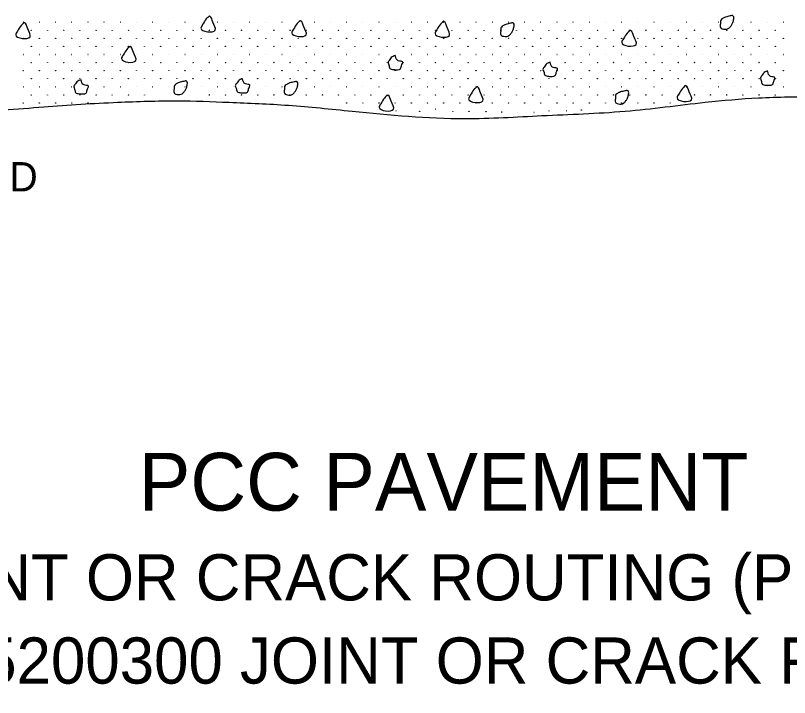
# Model space of a CAD drawing. Extents: x 0 to 2.83, y 0 to 1.83.
# Drawn here: x 1.1773 to 1.5122, y 0.9157 to 1.2109 of the extents above; entities that cross this region are included whole.
import ezdxf

# ---------------------------------------------------------------- set-up
doc = ezdxf.new("R2010")
doc.units = 0
doc.layers.add('RD_Pr_Roadway_Items', color=7, linetype='Continuous')
doc.layers.add('RD_Pr_Roadway_Notes', color=7, linetype='Continuous')

msp = doc.modelspace()

# ---------------------------------------------------------------- linework, layer by layer
at = {"layer": 'RD_Pr_Roadway_Items'}
for centre in [(1.18061, 1.20798), (1.18761, 1.20798), (1.19461, 1.20798), (1.20161, 1.20798), (1.2086, 1.20798), (1.2156, 1.20798), (1.2226, 1.20798), (1.2296, 1.20798), (1.23659, 1.20798), (1.24359, 1.20798), (1.25059, 1.20798), (1.25759, 1.20798), (1.26459, 1.20798), (1.27158, 1.20798), (1.27858, 1.20798), (1.28558, 1.20798), (1.29258, 1.20798), (1.29958, 1.20798), (1.30657, 1.20798), (1.31357, 1.20798), (1.32057, 1.20798), (1.32757, 1.20798), (1.33457, 1.20798), (1.34156, 1.20798), (1.34856, 1.20798), (1.35556, 1.20798), (1.36256, 1.20798), (1.36956, 1.20798), (1.37655, 1.20798), (1.38355, 1.20798), (1.39055, 1.20798), (1.39755, 1.20798), (1.40455, 1.20798), (1.41154, 1.20798), (1.41854, 1.20798), (1.42554, 1.20798), (1.43254, 1.20798), (1.43954, 1.20798), (1.44653, 1.20798), (1.45353, 1.20798), (1.46053, 1.20798), (1.46753, 1.20798), (1.47453, 1.20798), (1.48152, 1.20798), (1.48852, 1.20798), (1.49552, 1.20798), (1.50252, 1.20798), (1.50952, 1.20798), (1.18411, 1.20448), (1.19111, 1.20448), (1.19811, 1.20448), (1.2051, 1.20448), (1.2121, 1.20448), (1.2191, 1.20448), (1.2261, 1.20448), (1.2331, 1.20448), (1.24009, 1.20448), (1.24709, 1.20448), (1.25409, 1.20448), (1.26109, 1.20448), (1.26809, 1.20448), (1.27508, 1.20448), (1.28208, 1.20448), (1.28908, 1.20448), (1.29608, 1.20448), (1.30308, 1.20448), (1.31007, 1.20448), (1.31707, 1.20448), (1.32407, 1.20448), (1.33107, 1.20448), (1.33807, 1.20448), (1.34506, 1.20448), (1.35206, 1.20448), (1.35906, 1.20448), (1.36606, 1.20448), (1.37306, 1.20448), (1.38005, 1.20448), (1.38705, 1.20448), (1.39405, 1.20448), (1.40105, 1.20448), (1.40805, 1.20448), (1.41504, 1.20448), (1.42204, 1.20448), (1.42904, 1.20448), (1.43604, 1.20448), (1.44304, 1.20448), (1.45003, 1.20448), (1.45703, 1.20448), (1.46403, 1.20448), (1.47103, 1.20448), (1.47802, 1.20448), (1.48502, 1.20448), (1.49202, 1.20448), (1.49902, 1.20448), (1.50602, 1.20448), (1.18061, 1.20098), (1.18761, 1.20098), (1.19461, 1.20098), (1.20161, 1.20098), (1.2086, 1.20098), (1.2156, 1.20098), (1.2226, 1.20098), (1.2296, 1.20098), (1.23659, 1.20098), (1.24359, 1.20098), (1.25059, 1.20098), (1.25759, 1.20098), (1.26459, 1.20098), (1.27158, 1.20098), (1.27858, 1.20098), (1.28558, 1.20098), (1.29258, 1.20098), (1.29958, 1.20098), (1.30657, 1.20098), (1.31357, 1.20098), (1.32057, 1.20098), (1.32757, 1.20098), (1.33457, 1.20098), (1.34156, 1.20098), (1.34856, 1.20098), (1.35556, 1.20098), (1.36256, 1.20098), (1.36956, 1.20098), (1.37655, 1.20098), (1.38355, 1.20098), (1.39055, 1.20098), (1.39755, 1.20098), (1.40455, 1.20098), (1.41154, 1.20098), (1.41854, 1.20098), (1.42554, 1.20098), (1.43254, 1.20098), (1.43954, 1.20098), (1.44653, 1.20098), (1.45353, 1.20098), (1.46053, 1.20098), (1.46753, 1.20098), (1.47453, 1.20098), (1.48152, 1.20098), (1.48852, 1.20098), (1.49552, 1.20098), (1.50252, 1.20098), (1.50952, 1.20098), (1.18411, 1.19748), (1.19111, 1.19748), (1.19811, 1.19748), (1.2051, 1.19748), (1.2121, 1.19748), (1.2191, 1.19748), (1.2261, 1.19748), (1.2331, 1.19748), (1.24009, 1.19748), (1.24709, 1.19748), (1.25409, 1.19748), (1.26109, 1.19748), (1.26809, 1.19748), (1.27508, 1.19748), (1.28208, 1.19748), (1.28908, 1.19748), (1.29608, 1.19748), (1.30308, 1.19748), (1.31007, 1.19748), (1.31707, 1.19748), (1.32407, 1.19748), (1.33107, 1.19748), (1.33807, 1.19748), (1.34506, 1.19748), (1.35206, 1.19748), (1.35906, 1.19748), (1.36606, 1.19748), (1.37306, 1.19748), (1.38005, 1.19748), (1.38705, 1.19748), (1.39405, 1.19748), (1.40105, 1.19748), (1.40805, 1.19748), (1.41504, 1.19748), (1.42204, 1.19748), (1.42904, 1.19748), (1.43604, 1.19748), (1.44304, 1.19748), (1.45003, 1.19748), (1.45703, 1.19748), (1.46403, 1.19748), (1.47103, 1.19748), (1.47802, 1.19748), (1.48502, 1.19748), (1.49202, 1.19748), (1.49902, 1.19748), (1.50602, 1.19748), (1.18061, 1.19398), (1.18761, 1.19398), (1.19461, 1.19398), (1.20161, 1.19398), (1.2086, 1.19398), (1.2156, 1.19398), (1.2226, 1.19398), (1.2296, 1.19398), (1.23659, 1.19398), (1.24359, 1.19398), (1.25059, 1.19398), (1.25759, 1.19398), (1.26459, 1.19398), (1.27158, 1.19398), (1.27858, 1.19398), (1.28558, 1.19398), (1.29258, 1.19398), (1.29958, 1.19398), (1.30657, 1.19398), (1.31357, 1.19398), (1.32057, 1.19398), (1.32757, 1.19398), (1.33457, 1.19398), (1.34156, 1.19398), (1.34856, 1.19398), (1.35556, 1.19398), (1.36256, 1.19398), (1.36956, 1.19398), (1.37655, 1.19398), (1.38355, 1.19398), (1.39055, 1.19398), (1.39755, 1.19398), (1.40455, 1.19398), (1.41154, 1.19398), (1.41854, 1.19398), (1.42554, 1.19398), (1.43254, 1.19398), (1.43954, 1.19398), (1.44653, 1.19398), (1.45353, 1.19398), (1.46053, 1.19398), (1.46753, 1.19398), (1.47453, 1.19398), (1.48152, 1.19398), (1.48852, 1.19398), (1.49552, 1.19398), (1.50252, 1.19398), (1.50952, 1.19398), (1.18411, 1.19048), (1.19111, 1.19048), (1.19811, 1.19048), (1.2051, 1.19048), (1.2121, 1.19048), (1.2191, 1.19048), (1.2261, 1.19048), (1.2331, 1.19048), (1.24009, 1.19048), (1.24709, 1.19048), (1.25409, 1.19048), (1.26109, 1.19048), (1.26809, 1.19048), (1.27508, 1.19048), (1.28208, 1.19048), (1.28908, 1.19048), (1.29608, 1.19048), (1.30308, 1.19048), (1.31007, 1.19048), (1.31707, 1.19048), (1.32407, 1.19048), (1.33107, 1.19048), (1.33807, 1.19048), (1.34506, 1.19048), (1.35206, 1.19048), (1.35906, 1.19048), (1.36606, 1.19048), (1.37306, 1.19048), (1.38005, 1.19048), (1.38705, 1.19048), (1.39405, 1.19048), (1.40105, 1.19048), (1.40805, 1.19048), (1.41504, 1.19048), (1.42204, 1.19048), (1.42904, 1.19048), (1.43604, 1.19048), (1.44304, 1.19048), (1.45003, 1.19048), (1.45703, 1.19048), (1.46403, 1.19048), (1.47103, 1.19048), (1.47802, 1.19048), (1.48502, 1.19048), (1.49202, 1.19048), (1.49902, 1.19048), (1.50602, 1.19048), (1.18061, 1.18698), (1.18761, 1.18698), (1.19461, 1.18698), (1.20161, 1.18698), (1.2086, 1.18698), (1.2156, 1.18698), (1.2226, 1.18698), (1.2296, 1.18698), (1.23659, 1.18698), (1.24359, 1.18698), (1.25059, 1.18698), (1.25759, 1.18698), (1.26459, 1.18698), (1.27158, 1.18698), (1.27858, 1.18698), (1.28558, 1.18698), (1.29258, 1.18698), (1.29958, 1.18698), (1.30657, 1.18698), (1.31357, 1.18698), (1.32057, 1.18698), (1.32757, 1.18698), (1.33457, 1.18698), (1.34156, 1.18698), (1.34856, 1.18698), (1.35556, 1.18698), (1.36256, 1.18698), (1.36956, 1.18698), (1.37655, 1.18698), (1.38355, 1.18698), (1.39055, 1.18698), (1.39755, 1.18698), (1.40455, 1.18698), (1.41154, 1.18698), (1.41854, 1.18698), (1.42554, 1.18698), (1.43254, 1.18698), (1.43954, 1.18698), (1.44653, 1.18698), (1.45353, 1.18698), (1.46053, 1.18698), (1.46753, 1.18698), (1.47453, 1.18698), (1.48152, 1.18698), (1.48852, 1.18698), (1.49552, 1.18698), (1.50252, 1.18698), (1.50952, 1.18698), (1.18411, 1.18348), (1.19111, 1.18348), (1.19811, 1.18348), (1.2051, 1.18348), (1.2121, 1.18348), (1.2191, 1.18348), (1.2261, 1.18348), (1.2331, 1.18348), (1.24009, 1.18348), (1.24709, 1.18348), (1.25409, 1.18348), (1.26109, 1.18348), (1.26809, 1.18348), (1.27508, 1.18348), (1.28208, 1.18348), (1.28908, 1.18348), (1.29608, 1.18348), (1.30308, 1.18348), (1.31007, 1.18348), (1.31707, 1.18348), (1.32407, 1.18348), (1.33107, 1.18348), (1.33807, 1.18348), (1.34506, 1.18348), (1.35206, 1.18348), (1.35906, 1.18348), (1.36606, 1.18348), (1.37306, 1.18348), (1.38005, 1.18348), (1.38705, 1.18348), (1.39405, 1.18348), (1.40105, 1.18348), (1.40805, 1.18348), (1.41504, 1.18348), (1.42204, 1.18348), (1.42904, 1.18348), (1.43604, 1.18348), (1.44304, 1.18348), (1.45003, 1.18348), (1.45703, 1.18348), (1.46403, 1.18348), (1.47103, 1.18348), (1.47802, 1.18348), (1.48502, 1.18348), (1.49202, 1.18348), (1.49902, 1.18348), (1.50602, 1.18348), (1.18061, 1.17998), (1.18761, 1.17998), (1.19461, 1.17998), (1.20161, 1.17998), (1.2086, 1.17998), (1.2156, 1.17998), (1.2226, 1.17998), (1.2296, 1.17998), (1.23659, 1.17998), (1.24359, 1.17998), (1.25059, 1.17998), (1.25759, 1.17998), (1.26459, 1.17998), (1.27158, 1.17998), (1.27858, 1.17998), (1.28558, 1.17998), (1.29258, 1.17998), (1.29958, 1.17998), (1.30657, 1.17998), (1.31357, 1.17998), (1.32057, 1.17998), (1.32757, 1.17998), (1.33457, 1.17998), (1.34156, 1.17998), (1.34856, 1.17998), (1.35556, 1.17998), (1.36256, 1.17998), (1.36956, 1.17998), (1.37655, 1.17998), (1.38355, 1.17998), (1.39055, 1.17998), (1.39755, 1.17998), (1.40455, 1.17998), (1.41154, 1.17998), (1.41854, 1.17998), (1.42554, 1.17998), (1.43254, 1.17998), (1.43954, 1.17998), (1.44653, 1.17998), (1.45353, 1.17998), (1.46053, 1.17998), (1.46753, 1.17998), (1.47453, 1.17998), (1.48152, 1.17998), (1.48852, 1.17998), (1.49552, 1.17998), (1.50252, 1.17998), (1.50952, 1.17998), (1.18411, 1.17649), (1.19111, 1.17649), (1.19811, 1.17649), (1.2051, 1.17649), (1.2121, 1.17649), (1.2191, 1.17649), (1.2261, 1.17649), (1.2331, 1.17649), (1.26109, 1.17649), (1.26809, 1.17649), (1.27508, 1.17649), (1.28208, 1.17649), (1.28908, 1.17649), (1.29608, 1.17649), (1.30308, 1.17649), (1.31007, 1.17649), (1.31707, 1.17649), (1.32407, 1.17649), (1.33107, 1.17649), (1.33807, 1.17649), (1.34506, 1.17649), (1.35206, 1.17649), (1.35906, 1.17649), (1.36606, 1.17649), (1.37306, 1.17649), (1.38005, 1.17649), (1.38705, 1.17649), (1.39405, 1.17649), (1.40105, 1.17649), (1.40805, 1.17649), (1.41504, 1.17649), (1.42204, 1.17649), (1.42904, 1.17649), (1.43604, 1.17649), (1.44304, 1.17649), (1.45003, 1.17649), (1.45703, 1.17649), (1.46403, 1.17649), (1.47103, 1.17649), (1.47802, 1.17649), (1.48502, 1.17649), (1.49202, 1.17649), (1.49902, 1.17649), (1.50602, 1.17649), (1.18061, 1.17299), (1.18761, 1.17299), (1.19461, 1.17299), (1.20161, 1.17299), (1.2086, 1.17299), (1.32057, 1.17299), (1.32757, 1.17299), (1.33457, 1.17299), (1.34156, 1.17299), (1.34856, 1.17299), (1.35556, 1.17299), (1.36256, 1.17299), (1.36956, 1.17299), (1.37655, 1.17299), (1.38355, 1.17299), (1.39055, 1.17299), (1.39755, 1.17299), (1.40455, 1.17299), (1.41154, 1.17299), (1.41854, 1.17299), (1.42554, 1.17299), (1.43254, 1.17299), (1.43954, 1.17299), (1.44653, 1.17299), (1.45353, 1.17299), (1.46053, 1.17299), (1.34193, 1.16958), (1.35216, 1.1694), (1.35897, 1.1703), (1.3665, 1.1694), (1.3735, 1.1694), (1.38085, 1.16922), (1.38767, 1.16904), (1.39448, 1.16886), (1.40166, 1.16886), (1.40811, 1.16958), (1.41564, 1.16958), (1.4221, 1.16994)]:
    msp.add_circle(centre, 0.0000495, dxfattribs=at)
for points in [[(1.26112, 1.21062), (1.2598, 1.20937), (1.25822, 1.20692), (1.25751, 1.2054), (1.2637, 1.20449), (1.2627, 1.20794), (1.26132, 1.21057), (1.26107, 1.21069)], [(1.48697, 1.21073), (1.48499, 1.21032), (1.4841, 1.21), (1.48296, 1.20936), (1.48231, 1.2086), (1.48236, 1.20758), (1.48216, 1.20606), (1.48256, 1.2054), (1.48363, 1.205), (1.48485, 1.20495), (1.48585, 1.20531), (1.48668, 1.20615), (1.48739, 1.20722), (1.48788, 1.20853), (1.48803, 1.20936), (1.48803, 1.21027), (1.48748, 1.21083), (1.48703, 1.21079)], [(1.18096, 1.20772), (1.17965, 1.20647), (1.17807, 1.20402), (1.17735, 1.2025), (1.18354, 1.20159), (1.18254, 1.20504), (1.18116, 1.20767), (1.18092, 1.20779)], [(1.30041, 1.20861), (1.2991, 1.20736), (1.29752, 1.20491), (1.29681, 1.20339), (1.303, 1.20248), (1.30199, 1.20593), (1.30061, 1.20856), (1.30037, 1.20868)], [(1.36241, 1.20832), (1.3611, 1.20706), (1.35952, 1.20461), (1.3588, 1.2031), (1.36499, 1.20219), (1.36399, 1.20564), (1.36261, 1.20827), (1.36237, 1.20839)], [(1.3919, 1.20758), (1.38992, 1.20717), (1.38903, 1.20686), (1.38789, 1.20622), (1.38725, 1.20546), (1.38729, 1.20444), (1.38709, 1.20292), (1.38749, 1.20225), (1.38856, 1.20185), (1.38979, 1.20181), (1.39079, 1.20217), (1.39161, 1.20301), (1.39232, 1.20408), (1.39281, 1.20539), (1.39297, 1.20622), (1.39297, 1.20713), (1.39241, 1.20769), (1.39197, 1.20765)], [(1.4432, 1.20445), (1.44189, 1.20319), (1.44031, 1.20075), (1.4396, 1.19923), (1.44579, 1.19832), (1.44478, 1.20177), (1.4434, 1.2044), (1.44316, 1.20452)], [(1.22673, 1.19744), (1.22542, 1.19619), (1.22384, 1.19374), (1.22313, 1.19223), (1.22932, 1.19131), (1.22831, 1.19477), (1.22693, 1.1974), (1.22669, 1.19751)], [(1.34163, 1.1935), (1.33981, 1.19262), (1.33925, 1.19178), (1.3385, 1.19043), (1.33885, 1.18948), (1.33925, 1.18796), (1.34092, 1.18745), (1.3425, 1.1874), (1.34377, 1.18772), (1.34426, 1.18912), (1.34478, 1.19079), (1.34291, 1.19126), (1.34163, 1.19341)], [(1.40863, 1.1906), (1.40681, 1.18973), (1.40625, 1.18888), (1.4055, 1.18753), (1.40585, 1.18658), (1.40625, 1.18506), (1.40792, 1.18455), (1.4095, 1.1845), (1.41077, 1.18482), (1.41126, 1.18622), (1.41178, 1.18789), (1.40991, 1.18836), (1.40863, 1.19051)], [(1.50273, 1.18673), (1.5009, 1.18586), (1.50035, 1.18501), (1.49959, 1.18366), (1.49994, 1.18271), (1.50035, 1.18119), (1.50201, 1.18068), (1.5036, 1.18064), (1.50486, 1.18095), (1.50535, 1.18235), (1.50587, 1.18402), (1.504, 1.18449), (1.50273, 1.18664)], [(1.20563, 1.18303), (1.20381, 1.18215), (1.20325, 1.18131), (1.2025, 1.17996), (1.20285, 1.17901), (1.20325, 1.17749), (1.20492, 1.17698), (1.2065, 1.17693), (1.20777, 1.17725), (1.20826, 1.17865), (1.20878, 1.18032), (1.20691, 1.18079), (1.20563, 1.18294)], [(1.25054, 1.18243), (1.24856, 1.18202), (1.24767, 1.1817), (1.24653, 1.18106), (1.24589, 1.1803), (1.24593, 1.17928), (1.24573, 1.17777), (1.24613, 1.1771), (1.2472, 1.1767), (1.24843, 1.17665), (1.24943, 1.17701), (1.25025, 1.17785), (1.25097, 1.17892), (1.25146, 1.18023), (1.25161, 1.18106), (1.25161, 1.18197), (1.25105, 1.18254), (1.25061, 1.18249)], [(1.27552, 1.18347), (1.27369, 1.1826), (1.27314, 1.18175), (1.27238, 1.18041), (1.27274, 1.17945), (1.27314, 1.17794), (1.27481, 1.17742), (1.27639, 1.17738), (1.27766, 1.17769), (1.27815, 1.1791), (1.27866, 1.18076), (1.27679, 1.18124), (1.27552, 1.18338)], [(1.29833, 1.1822), (1.29635, 1.18179), (1.29546, 1.18148), (1.29432, 1.18083), (1.29367, 1.18008), (1.29372, 1.17905), (1.29352, 1.17754), (1.29392, 1.17687), (1.29499, 1.17647), (1.29621, 1.17642), (1.29721, 1.17678), (1.29804, 1.17763), (1.29875, 1.1787), (1.29924, 1.18001), (1.29939, 1.18083), (1.29939, 1.18174), (1.29884, 1.18231), (1.2984, 1.18226)], [(1.37692, 1.18002), (1.37561, 1.17876), (1.37403, 1.17632), (1.37332, 1.1748), (1.37951, 1.17389), (1.3785, 1.17734), (1.37712, 1.17997), (1.37688, 1.18009)], [(1.46715, 1.1805), (1.46583, 1.17924), (1.46425, 1.1768), (1.46354, 1.17528), (1.46973, 1.17437), (1.46873, 1.17782), (1.46735, 1.18045), (1.4671, 1.18057)], [(1.1053, 1.17445), (1.11695, 1.17329), (1.15481, 1.16944), (1.18946, 1.17136), (1.22154, 1.17329), (1.24721, 1.17393), (1.26967, 1.17329), (1.29534, 1.172), (1.32293, 1.16944), (1.3717, 1.16623), (1.40507, 1.16751), (1.441, 1.16944), (1.47565, 1.17329), (1.49875, 1.17521), (1.52442, 1.17585), (1.55137, 1.17649), (1.57255, 1.17649), (1.59629, 1.17585), (1.63543, 1.17457), (1.66303, 1.17393), (1.68805, 1.17393), (1.715, 1.17264), (1.75391, 1.17204)], [(1.33822, 1.17638), (1.33691, 1.17513), (1.33533, 1.17268), (1.33462, 1.17117), (1.34081, 1.17025), (1.3398, 1.17371), (1.33842, 1.17634), (1.33818, 1.17645)], [(1.44149, 1.17831), (1.43951, 1.1779), (1.43862, 1.17759), (1.43748, 1.17695), (1.43683, 1.17619), (1.43688, 1.17517), (1.43668, 1.17365), (1.43708, 1.17299), (1.43815, 1.17258), (1.43937, 1.17254), (1.44037, 1.1729), (1.4412, 1.17374), (1.44191, 1.17481), (1.4424, 1.17612), (1.44255, 1.17695), (1.44255, 1.17786), (1.442, 1.17842), (1.44155, 1.17838)]]:
    msp.add_spline(points, degree=3, dxfattribs=at)

# ---------------------------------------------------------------- texts
at = {"layer": 'RD_Pr_Roadway_Notes'}
for s, height, p in [('ROUTED, CLEANED', 0.0127, (1.02553, 1.13472)), ('PCC PAVEMENT', 0.025, (1.2306, 0.99655)), ('(USE PAY ITEMS : 45200100 JOINT OR CRACK ROUTING (P.C.C. PAVEMENT & SHOULDER)', 0.02, (0.76033, 0.95767)), ('AND 45200300 JOINT OR CRACK FILLING)', 0.02, (1.08408, 0.92167))]:
    msp.add_text(s, height=height, dxfattribs=at).set_placement(p)

doc.saveas('drawing.dxf')
